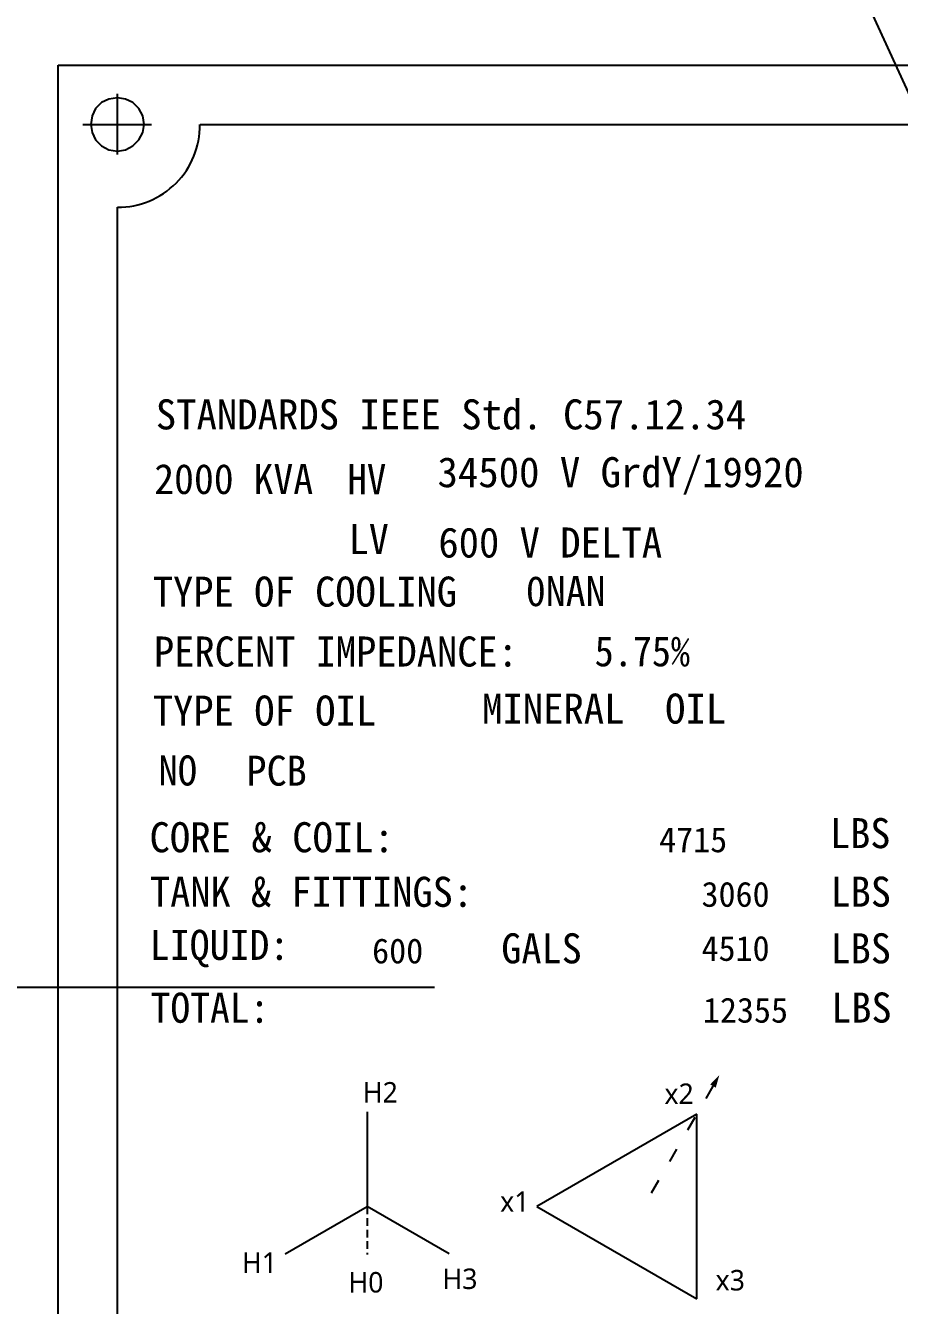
# Model space of a CAD drawing. Header units: inches. Extents: x 198356 to 209798, y -190593 to -183267.
# Drawn here: x 201030.1 to 201103.9, y -184437.6 to -184329.6 of the extents above; entities that cross this region are included whole.
import ezdxf

# ---------------------------------------------------------------- set-up
doc = ezdxf.new("R2010")
doc.units = ezdxf.units.IN
doc.header["$LTSCALE"] = 13
for name, pattern in [('ACAD_ISO03W100', [1.18, 0.47, -0.71]), ('DASHDOT', [1, 0.5, -0.25, 0, -0.25]), ('DASHED', [0.75, 0.5, -0.25])]:
    doc.linetypes.add(name, pattern=pattern)
for name, color, linetype in [('2', 3, 'Continuous'), ('4虚线层', 6, 'DASHED'), ('7标注层', 4, 'Continuous'), ('PDF_Geometry', 7, 'Continuous')]:
    doc.layers.add(name, color=color, linetype=linetype)
doc.styles.add('PDF FangSong', font='simfang.ttf')
doc.styles.add('宋体', font='msyh.ttf', dxfattribs={"width": 0.6})

msp = doc.modelspace()

# ---------------------------------------------------------------- linework, layer by layer
at = {"layer": '2', "linetype": 'DASHDOT', "ltscale": 20}
msp.add_line((199374.042, -184410.738), (204606.979, -184410.738), dxfattribs=at)
at = {"layer": '2'}
for p, q in [((201086.789, -184421.473), (201073.299, -184429.261)), ((201086.789, -184437.049), (201086.789, -184421.473)), ((201073.299, -184429.261), (201086.789, -184437.049))]:
    msp.add_line(p, q, dxfattribs=at)
msp.add_lwpolyline([(201088.702, -184418.159, 0, 0.54, 0), (201088.162, -184419.094, 0.54, 0.54, 0)], format="xyseb", dxfattribs=at)
at = {"layer": '2', "linetype": 'ACAD_ISO03W100', "ltscale": 0.2}
msp.add_lwpolyline([(201088.162, -184419.094), (201082.292, -184429.261)], dxfattribs=at)
at = {"layer": '2'}
for points in [[(201058.964, -184421.268), (201058.964, -184429.261)], [(201052.041, -184433.258), (201058.964, -184429.261)], [(201065.887, -184433.258), (201058.964, -184429.261)]]:
    msp.add_lwpolyline(points, dxfattribs=at)
at = {"layer": '4虚线层', "ltscale": 0.1}
msp.add_line((201058.964, -184429.261), (201058.964, -184433.289), dxfattribs=at)
at = {"layer": '7标注层', "color": 3, "linetype": 'ByBlock'}
msp.add_lwpolyline([(200937.057, -183970.744), (201121.166, -184371.278)], dxfattribs=at)
at = {"layer": 'PDF_Geometry', "lineweight": 25}
for points in [[(201032.905, -184332.985), (201182.926, -184332.985), (201182.926, -184508.001), (201032.905, -184508.001), (201032.905, -184332.985)], [(201040.15, -184337.984), (201040.038, -184337.254), (201039.701, -184336.636), (201039.195, -184336.131), (201038.577, -184335.85), (201037.903, -184335.738), (201037.173, -184335.85), (201036.555, -184336.131), (201036.05, -184336.636), (201035.769, -184337.254), (201035.657, -184337.984), (201035.769, -184338.658), (201036.05, -184339.276), (201036.555, -184339.782), (201037.173, -184340.119), (201037.903, -184340.231), (201038.577, -184340.119), (201039.195, -184339.782), (201039.701, -184339.276), (201040.038, -184338.658), (201040.15, -184337.984)], [(201037.903, -184340.512), (201037.903, -184335.401)], [(201034.983, -184337.984), (201040.768, -184337.984)], [(201035.32, -184337.984), (201040.431, -184337.984)], [(201044.868, -184337.984), (201170.906, -184337.984)], [(201037.903, -184495.981), (201037.903, -184344.949)]]:
    msp.add_lwpolyline(points, dxfattribs=at)
msp.add_arc((201037.937, -184338.039), 6.925, 269.71884, 0.45049, dxfattribs=at)

# ---------------------------------------------------------------- texts
at = {"layer": '2', "style": '宋体'}
for s, p in [('H2', (201058.607, -184420.484)), ('x2', (201084.063, -184420.604)), ('x1', (201070.197, -184429.698)), ('H1', (201048.407, -184434.847)), ('H0', (201057.392, -184436.507)), ('H3', (201065.33, -184436.211)), ('x3', (201088.382, -184436.331))]:
    msp.add_text(s, height=1.7267, dxfattribs=at).set_placement(p)
at = {"layer": '2', "linetype": 'Continuous', "char_height": 2.53409, "attachment_point": 7, "style": 'PDF FangSong'}
for s, insert in [('{\\W0.9969;STANDARDS IEEE Std. C57.12.34}', (201041.133, -184363.748)), ('{\\W0.9983;34500 V \\W0.9944;GrdY/19920}', (201064.91, -184369.193)), ('{\\W0.9728;2000 KVA}', (201040.998, -184369.193)), ('\\W0.950748;HV', (201057.307, -184369.164)), ('\\W0.979087;LV', (201057.423, -184374.217)), ('{\\W0.9944;600 V \\W0.9983;DELTA}', (201064.982, -184374.55)), ('\\W0.993250;TYPE OF COOLING', (201040.872, -184378.692)), ('{\\W0.9759;0NAN}', (201072.367, -184378.648)), ('\\W0.990022;PERCENT IMPEDANCE:', (201040.973, -184383.745)), ('{\\W0.9335;5.75%}', (201078.174, -184383.731)), ('\\W0.994479;TYPE OF OIL', (201040.872, -184388.727)), ('{\\W0.9956;MINERAL  OIL}', (201068.675, -184388.56)), ('\\W0.943330;NO', (201041.364, -184393.78)), ('\\W0.986198;PCB', (201048.778, -184393.795)), ('{\\W0.9982;CORE & COIL:             \\fSimSun|b0|i0|c134|p2;\\H0.8333x;\\W1;4715}', (201040.597, -184399.413)), ('\\W0.985571;LBS', (201098.041, -184399.066)), ('\\W0.988717;TANK & FITTINGS:', (201040.64, -184404.018)), ('\\W0.985572;LBS', (201098.085, -184404.004)), ('{\\fSimSun|b0|i0|c134|p2;\\H0.8333x;3060}', (201087.195, -184404.004)), ('{\\W0.976;LIQUID:}', (201040.626, -184409.086)), ('{\\fSimSun|b0|i0|c134|p2;\\H0.8333x;600}', (201059.393, -184408.782)), ('{\\W0.9851;GALS}', (201070.296, -184408.782)), ('{\\fSimSun|b0|i0|c134|p2;\\H0.8333x;4510}', (201087.195, -184408.564)), ('\\W0.985572;LBS', (201098.085, -184408.782)), ('\\W0.968789;TOTAL:', (201040.698, -184413.793)), ('\\W0.985572;LBS', (201098.142, -184413.778)), ('{\\fSimSun|b0|i0|c134|p2;\\H0.8333x;12355}', (201087.311, -184413.778))]:
    msp.add_mtext(s, dxfattribs=dict(at, insert=insert))

doc.saveas('drawing.dxf')
